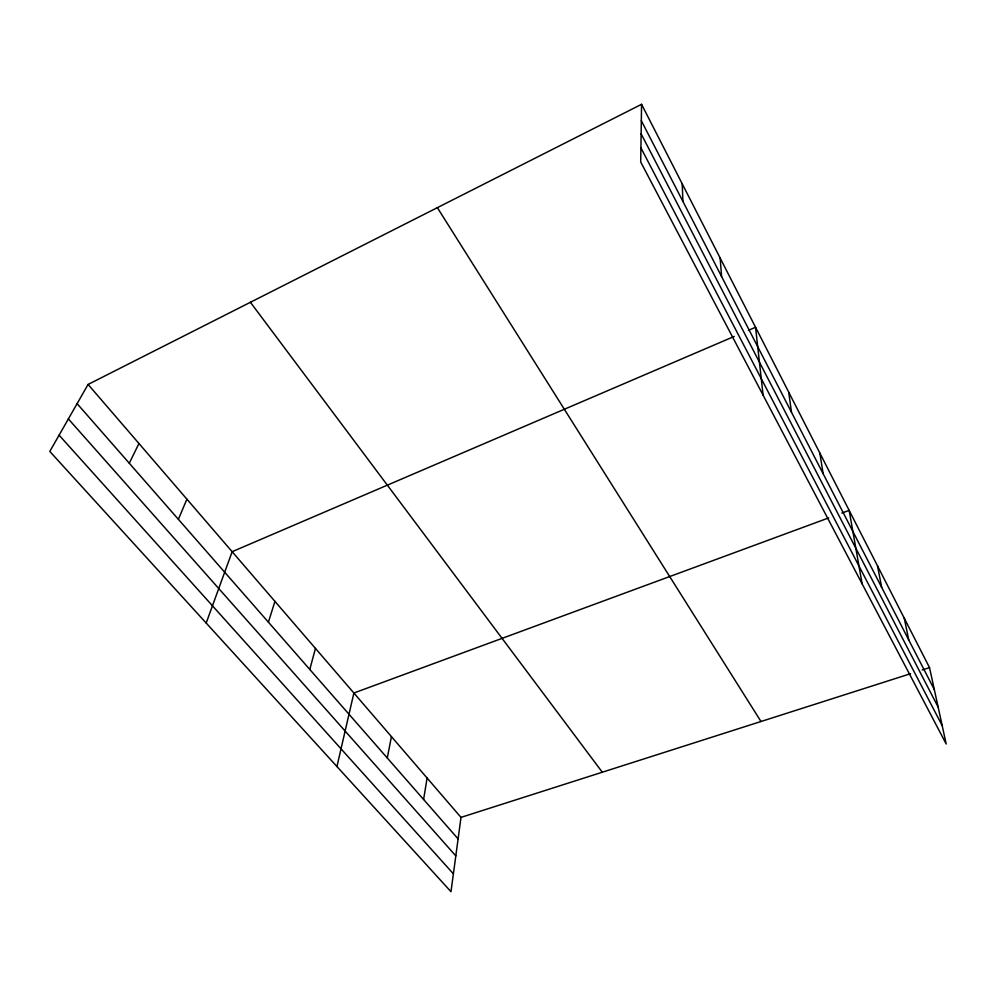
<?xml version="1.0" encoding="UTF-8"?>
<svg xmlns="http://www.w3.org/2000/svg" width="996" height="996" viewBox="0 0 996 996"><rect width="100%" height="100%" fill="white"/><g stroke="black" fill="none" stroke-linecap="round" stroke-linejoin="round"><path stroke-width="1.49" d="M641.573 104.306L640.702 161.999L946.2 744.012L929.529 667.631L641.573 104.306L88.084 384.444L49.8 451.437L450.989 891.694L460.999 817.38L88.084 384.444M423.599 799.477L427.097 778.025M387.282 757.981L391.44 736.617M336.947 766.534L353.879 693.017L828.709 517.908M309.793 669.449L315.458 648.408M268.41 622.189L274.933 601.372M206.184 623.048L232.155 551.697L734.201 336.436M178.384 519.327L186.899 499.158M129.281 463.24L138.954 443.506M748.432 330.336L755.553 327.286L763.098 395.163M841.844 513.065L849.14 510.375L862.138 583.868M460.999 817.38L910.543 673.707M922.221 669.972L929.529 667.631M59.1 435.165L453.392 873.841M68.375 418.93L455.819 855.9M77.115 403.641L458.098 838.893M250.407 302.286L602.306 772.224M437.369 207.666L760.994 721.502M640.914 147.856L942.179 725.574M641.125 133.825L938.145 707.085M641.324 120.69L934.335 689.63M904.281 618.255L908.775 640.017M877.526 565.915L881.672 587.379M819.857 453.093L823.132 473.723M788.72 392.187L791.471 412.257M720.133 257.989L721.59 276.552M682.223 183.849L682.895 201.416"/></g></svg>
